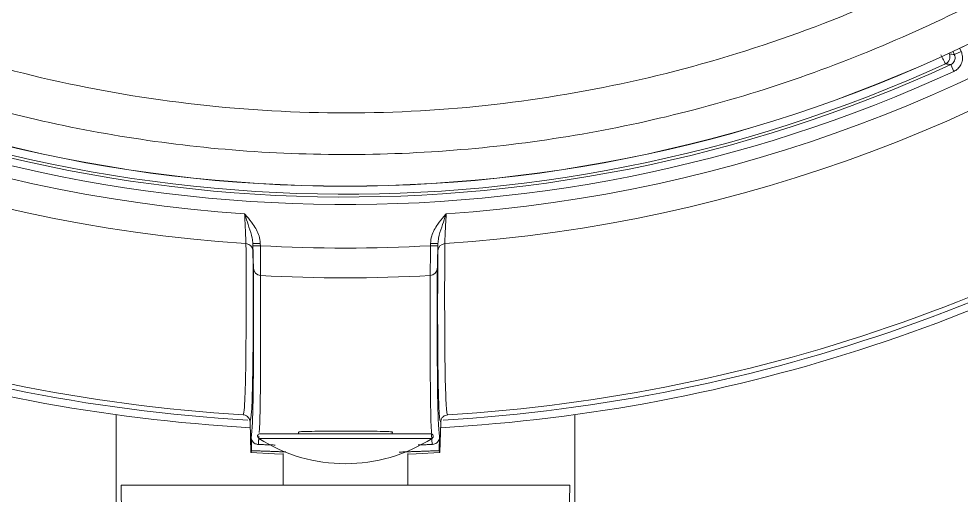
# Model space of a CAD drawing. Extents: x 11 to 120, y 2 to 94.
# Drawn here: x 113.356 to 115.247, y 37.014 to 37.97 of the extents above; entities that cross this region are included whole.
import ezdxf

# ---------------------------------------------------------------- set-up
doc = ezdxf.new("R2010")
doc.units = 0
doc.header["$MEASUREMENT"] = 0
doc.linetypes.add('SLD-Solid', pattern=[0])
doc.layers.add('OBJECT', color=7, linetype='CONTINUOUS')

msp = doc.modelspace()

# ---------------------------------------------------------------- linework, layer by layer
at = {"layer": 'OBJECT', "color": 7, "linetype": 'SLD-Solid', "lineweight": 15}
for p, q in [((115.2333, 37.898), (115.2304, 37.9042)), ((115.2469, 37.9043), (115.2333, 37.898)), ((115.244, 37.9106), (115.2469, 37.9043)), ((115.2323, 37.8644), (115.226, 37.878)), ((113.8259, 37.5189), (113.8409, 37.5193)), ((113.826, 37.5142), (113.8259, 37.5189)), ((113.826, 37.5142), (113.841, 37.5145)), ((113.8409, 37.5193), (113.841, 37.5145)), ((114.1822, 37.5145), (114.1823, 37.5193)), ((114.1822, 37.5145), (114.1972, 37.5142)), ((114.1973, 37.5189), (114.1823, 37.5193)), ((114.1973, 37.5189), (114.1972, 37.5142)), ((113.5516, 36.8241), (113.5516, 37.1754)), ((114.4716, 37.1754), (114.4716, 36.8241)), ((113.8219, 37.0992), (113.8203, 37.1606)), ((114.2013, 37.0992), (114.2029, 37.1606)), ((113.8404, 37.1372), (114.1828, 37.1372)), ((113.9178, 37.1402), (113.9178, 37.1372)), ((114.1053, 37.1372), (114.1053, 37.1402)), ((113.8377, 37.1279), (114.1855, 37.1279)), ((113.8866, 37.0978), (113.8866, 37.0339)), ((114.1366, 37.0339), (114.1366, 37.0978)), ((113.5616, 37.0339), (113.5716, 36.4629)), ((114.4616, 37.0339), (113.5616, 37.0339)), ((114.4516, 36.4629), (114.4616, 37.0339))]:
    msp.add_line(p, q, dxfattribs=at)
at = {"layer": 'OBJECT', "color": 7, "linetype": 'SLD-Solid', "lineweight": 15, "flags": 128}
for points in [[(113.8219, 37.0992), (113.8693, 37.0969), (113.8866, 37.0962)], [(114.1366, 37.0962), (114.1539, 37.0969), (114.2013, 37.0992)]]:
    msp.add_lwpolyline(points, dxfattribs=at)
at = {"layer": 'OBJECT', "color": 7, "linetype": 'SLD-Solid', "lineweight": 15}
for centre, radius, start, end in [((114.0116, 40.5189), 5.0469, 185.0381, 264.7135), ((114.0116, 40.5189), 5.0469, 275.1971, 354.7076), ((114.0116, 40.5189), 4.9469, 185.8926, 264.1122), ((114.0116, 40.5189), 4.8857, 186.0606, 263.9478), ((114.0116, 40.5189), 4.9469, 275.8814, 354.1042), ((114.0116, 40.5189), 4.8857, 276.0436, 353.9454), ((114.0116, 40.5189), 4.6263, 186.7976, 263.2024), ((114.0116, 40.5189), 4.6263, 276.797, 353.2042), ((114.0116, 40.5189), 4.4142, 187.4899, 262.5279), ((114.0116, 40.5189), 4.4142, 277.4822, 352.5206), ((114.0116, 40.5189), 3.0068, 199.7991, 266.1975), ((114.0116, 40.5189), 3.0068, 273.8025, 340.2009), ((114.0116, 40.5189), 2.9472, 200.4368, 266.0663), ((114.0116, 40.5189), 2.9472, 273.9337, 339.5632), ((114.0116, 40.5189), 2.9067, 241.4467, 294.6952), ((114.0116, 40.5189), 2.901, 241.6184, 294.5249), ((114.0111, 40.5194), 2.8855, 242.0886, 297.9114), ((114.0111, 40.5194), 2.8851, 242.0886, 297.9114), ((114.0116, 40.5189), 2.9217, 241.1451, 294.6952), ((115.2095, 37.8932), 0.015, 294.5613, 24.9744), ((114.0116, 40.5189), 3.35, 234.4956, 266.4858), ((114.0116, 40.5189), 3.35, 273.5142, 305.5044), ((114.0116, 40.5189), 3.36, 234.3364, 266.6557), ((114.0116, 40.5189), 3.36, 273.3521, 305.6636), ((114.0116, 40.5189), 3.375, 236.7599, 266.7562), ((114.0116, 40.5189), 3.375, 273.2438, 303.2401), ((113.8113, 37.5038), 0.0149, 1.6923, 86.4323), ((114.0116, 40.5189), 3.0092, 266.7506, 273.2494), ((114.2119, 37.5038), 0.0149, 93.5677, 178.3077), ((113.842, 37.4698), 0.0149, 181.6948, 267.046), ((114.1811, 37.4698), 0.0149, 272.954, 358.3052), ((114.0116, 40.5189), 3.0688, 266.8184, 273.1816), ((113.8404, 37.1322), 0.005, 90, 237.4319), ((114.1828, 37.1322), 0.005, 302.5681, 90), ((114.0116, 37.4001), 0.323, 237.4319, 302.5681)]:
    msp.add_arc(centre, radius, start, end, dxfattribs=at)
msp.add_ellipse((117.1803, 41.9965), major_axis=(4.7332, 2.2071), ratio=0.745432, start_param=3.976611, end_param=3.978818, dxfattribs=at)
for points, knots in [([(112.5194, 38.2384), (112.6035, 38.1856), (112.7718, 38.0799), (113.0446, 37.9578), (113.3283, 37.8643), (113.6215, 37.8045), (113.9195, 37.7773), (114.2176, 37.7834), (114.5118, 37.8234), (114.7986, 37.895), (115.06, 37.9921), (115.2958, 38.1067), (115.4338, 38.1945), (115.5028, 38.2384)], [0, 0, 0, 0, 0.094108, 0.188508, 0.282606, 0.376776, 0.471253, 0.56542, 0.658464, 0.751806, 0.844857, 0.922428, 1, 1, 1, 1]), ([(115.5573, 38.1686), (115.4929, 38.1276), (115.3637, 38.0454), (115.1561, 37.9419), (114.9385, 37.8538), (114.7144, 37.785), (114.4869, 37.7355), (114.2565, 37.7052), (114.0215, 37.6942), (113.7877, 37.7033), (113.5581, 37.7317), (113.333, 37.7786), (113.1101, 37.8446), (112.889, 37.9314), (112.6717, 38.0374), (112.534, 38.1248), (112.4649, 38.1686)], [0, 0, 0, 0, 0.069874, 0.140224, 0.21209, 0.284485, 0.354361, 0.42473, 0.496663, 0.569139, 0.63829, 0.70792, 0.779053, 0.850702, 0.925062, 1, 1, 1, 1]), ([(115.2323, 37.8644), (115.2328, 37.8647), (115.2364, 37.8664), (115.2423, 37.871), (115.2478, 37.8796), (115.2502, 37.8896), (115.2494, 37.8978), (115.2477, 37.9025), (115.2471, 37.904), (115.2469, 37.9043)], [0, 0, 0, 0, 0.038999, 0.252903, 0.46676, 0.680637, 0.894517, 0.978938, 1, 1, 1, 1]), ([(115.2158, 37.8796), (115.2156, 37.8799), (115.215, 37.8806), (115.2121, 37.8861), (115.2082, 37.8941), (115.2064, 37.8977)], [0, 0, 0, 0, 0.24807, 0.657248, 1, 1, 1, 1]), ([(115.2333, 37.898), (115.2334, 37.8978), (115.2337, 37.8971), (115.2346, 37.8947), (115.235, 37.8906), (115.2338, 37.8856), (115.231, 37.8813), (115.2281, 37.879), (115.2263, 37.8782), (115.226, 37.878)], [0, 0, 0, 0, 0.021065, 0.105488, 0.319325, 0.53314, 0.746985, 0.960975, 1, 1, 1, 1]), ([(115.226, 37.878), (115.2257, 37.8781), (115.2241, 37.8783), (115.2207, 37.8788), (115.2176, 37.8793), (115.2158, 37.8796)], [0, 0, 0, 0, 0.091891, 0.459457, 1, 1, 1, 1]), ([(113.8122, 37.5187), (113.8122, 37.5195), (113.8121, 37.5214), (113.8117, 37.5303), (113.811, 37.5456), (113.8102, 37.5627), (113.8096, 37.5741), (113.8094, 37.5787)], [0, 0, 0, 0, 0.144392, 0.376049, 0.608823, 0.842302, 1, 1, 1, 1]), ([(113.8259, 37.5189), (113.8255, 37.5225), (113.8244, 37.5338), (113.8186, 37.5509), (113.8134, 37.5667), (113.8105, 37.5755), (113.8097, 37.5779), (113.8094, 37.5786), (113.8094, 37.5787)], [0, 0, 0, 0, 0.183054, 0.560692, 0.883614, 0.968523, 0.995126, 1, 1, 1, 1]), ([(113.8094, 37.5787), (113.8095, 37.5786), (113.811, 37.5768), (113.8168, 37.57), (113.8278, 37.5563), (113.8386, 37.5381), (113.8403, 37.5243), (113.8409, 37.5193)], [0, 0, 0, 0, 0.003919, 0.101522, 0.392704, 0.778455, 1, 1, 1, 1]), ([(114.1823, 37.5193), (114.1829, 37.5243), (114.1846, 37.5381), (114.1954, 37.5563), (114.2064, 37.57), (114.2122, 37.5768), (114.2137, 37.5786), (114.2138, 37.5787)], [0, 0, 0, 0, 0.221545, 0.607296, 0.898478, 0.996081, 1, 1, 1, 1]), ([(114.1973, 37.5189), (114.1977, 37.5225), (114.1988, 37.5338), (114.2046, 37.5509), (114.2098, 37.5667), (114.2127, 37.5755), (114.2135, 37.5779), (114.2137, 37.5786), (114.2138, 37.5787)], [0, 0, 0, 0, 0.183054, 0.560692, 0.883614, 0.968523, 0.995126, 1, 1, 1, 1]), ([(114.2138, 37.5787), (114.2137, 37.5765), (114.2132, 37.5675), (114.2125, 37.5521), (114.2117, 37.5354), (114.2111, 37.5231), (114.2111, 37.5202), (114.211, 37.5187)], [0, 0, 0, 0, 0.075052, 0.307533, 0.538872, 0.769495, 1, 1, 1, 1]), ([(113.8063, 37.1752), (113.8066, 37.1756), (113.8079, 37.177), (113.8096, 37.1949), (113.8112, 37.2387), (113.8122, 37.3074), (113.8126, 37.3981), (113.8123, 37.4785), (113.8122, 37.5187)], [0, 0, 0, 0, 0.080895, 0.258852, 0.443922, 0.629078, 0.814495, 1, 1, 1, 1]), ([(113.8259, 37.5189), (113.826, 37.5146), (113.8262, 37.5074), (113.8262, 37.5052), (113.8262, 37.5043)], [0, 0, 0, 0, 0.601615, 1, 1, 1, 1]), ([(113.8271, 37.4693), (113.8271, 37.4704), (113.8271, 37.4726), (113.8268, 37.4818), (113.8265, 37.4944), (113.8263, 37.5059), (113.8261, 37.5125), (113.826, 37.5142)], [0, 0, 0, 0, 0.231019, 0.462023, 0.69344, 0.925618, 1, 1, 1, 1]), ([(113.841, 37.5145), (113.841, 37.5124), (113.8411, 37.5035), (113.8412, 37.4882), (113.8412, 37.4715), (113.8413, 37.4592), (113.8413, 37.4563), (113.8413, 37.4548)], [0, 0, 0, 0, 0.074329, 0.306371, 0.537748, 0.768825, 1, 1, 1, 1]), ([(114.1819, 37.4548), (114.1819, 37.4551), (114.1819, 37.4564), (114.1819, 37.4626), (114.182, 37.4762), (114.1821, 37.4942), (114.1821, 37.5078), (114.1822, 37.5145)], [0, 0, 0, 0, 0.070188, 0.302024, 0.534524, 0.767309, 1, 1, 1, 1]), ([(114.1972, 37.5142), (114.197, 37.5091), (114.1968, 37.4989), (114.1964, 37.4853), (114.1962, 37.4751), (114.1961, 37.4705), (114.1961, 37.4696), (114.1961, 37.4693)], [0, 0, 0, 0, 0.232846, 0.465705, 0.698166, 0.929864, 1, 1, 1, 1]), ([(114.197, 37.5043), (114.197, 37.506), (114.1971, 37.5087), (114.1972, 37.5161), (114.1973, 37.5189)], [0, 0, 0, 0, 0.635829, 1, 1, 1, 1]), ([(114.211, 37.5187), (114.211, 37.5176), (114.211, 37.5118), (114.2109, 37.4877), (114.2107, 37.4311), (114.2108, 37.3554), (114.2114, 37.2707), (114.2129, 37.2046), (114.215, 37.1774), (114.2166, 37.1756), (114.2169, 37.1752)], [0, 0, 0, 0, 0.005085, 0.025423, 0.106777, 0.26949, 0.432262, 0.675585, 0.919105, 1, 1, 1, 1]), ([(113.8262, 37.5043), (113.8264, 37.4511), (113.8267, 37.3449), (113.8257, 37.2406), (113.8238, 37.1744), (113.8217, 37.1664), (113.8206, 37.1627)], [0, 0, 0, 0, 0.255539, 0.511297, 0.767712, 1, 1, 1, 1]), ([(114.2026, 37.1612), (114.2023, 37.1615), (114.2009, 37.1633), (114.199, 37.1878), (114.1973, 37.2549), (114.1965, 37.3565), (114.1968, 37.455), (114.197, 37.5043)], [0, 0, 0, 0, 0.062257, 0.29627, 0.530451, 0.76514, 1, 1, 1, 1]), ([(113.8228, 37.1301), (113.8236, 37.1389), (113.8254, 37.1564), (113.8269, 37.2266), (113.8276, 37.326), (113.8273, 37.4215), (113.8271, 37.4693)], [0, 0, 0, 0, 0.249577, 0.499323, 0.749577, 1, 1, 1, 1]), ([(114.1961, 37.4693), (114.1959, 37.4217), (114.1956, 37.3264), (114.1963, 37.2269), (114.1978, 37.1566), (114.1996, 37.1389), (114.2004, 37.1301)], [0, 0, 0, 0, 0.249577, 0.499323, 0.749577, 1, 1, 1, 1]), ([(113.8413, 37.4548), (113.8413, 37.4537), (113.8413, 37.4479), (113.8414, 37.4238), (113.8416, 37.3673), (113.8416, 37.2913), (113.841, 37.2104), (113.8401, 37.1569), (113.839, 37.1431), (113.8387, 37.1397)], [0, 0, 0, 0, 0.006939, 0.034695, 0.145722, 0.367782, 0.589923, 0.901252, 1, 1, 1, 1]), ([(114.1844, 37.1384), (114.184, 37.1452), (114.1831, 37.1622), (114.1821, 37.2176), (114.1814, 37.3082), (114.1818, 37.4059), (114.1819, 37.4548)], [0, 0, 0, 0, 0.151624, 0.374647, 0.687212, 1, 1, 1, 1]), ([(113.8203, 37.1606), (113.8201, 37.1623), (113.8197, 37.1657), (113.817, 37.1701), (113.8131, 37.1734), (113.8093, 37.1749), (113.8069, 37.1751), (113.8063, 37.1752)], [0, 0, 0, 0, 0.227365, 0.454729, 0.682094, 0.90946, 1, 1, 1, 1]), ([(114.2169, 37.1752), (114.2153, 37.1749), (114.2119, 37.1744), (114.2076, 37.1715), (114.2044, 37.1675), (114.2031, 37.1636), (114.2029, 37.1613), (114.2029, 37.1606)], [0, 0, 0, 0, 0.227366, 0.454733, 0.682099, 0.909464, 1, 1, 1, 1]), ([(113.837, 37.1156), (113.8349, 37.116), (113.8312, 37.1166), (113.8268, 37.1199), (113.824, 37.124), (113.8229, 37.1276), (113.8228, 37.1297), (113.8228, 37.1301)], [0, 0, 0, 0, 0.308561, 0.551719, 0.748639, 0.946747, 1, 1, 1, 1]), ([(113.9172, 37.1402), (113.9173, 37.1405), (113.9175, 37.1411), (113.9281, 37.1417), (113.9395, 37.1419), (113.944, 37.142)], [0, 0, 0, 0, 0.299665, 0.729897, 1, 1, 1, 1]), ([(113.944, 37.142), (113.9523, 37.1421), (113.9689, 37.1423), (114.0008, 37.1424), (114.0333, 37.1424), (114.0635, 37.1422), (114.0877, 37.1419), (114.104, 37.1413), (114.106, 37.1406), (114.107, 37.1402)], [0, 0, 0, 0, 0.143043, 0.286086, 0.429136, 0.572188, 0.715235, 0.858271, 1, 1, 1, 1]), ([(114.1862, 37.1156), (114.1862, 37.1158), (114.1861, 37.1164), (114.1856, 37.1196), (114.185, 37.1242), (114.1846, 37.1331), (114.1845, 37.1362)], [0, 0, 0, 0, 0.034339, 0.171696, 0.721129, 1, 1, 1, 1]), ([(114.2004, 37.1301), (114.2003, 37.1287), (114.2, 37.1258), (114.198, 37.122), (114.1952, 37.1188), (114.1911, 37.1163), (114.1879, 37.1159), (114.1862, 37.1156)], [0, 0, 0, 0, 0.172104, 0.343699, 0.527172, 0.746257, 1, 1, 1, 1])]:
    msp.add_open_spline(points, degree=3, knots=knots, dxfattribs=at)
for points in [[(113.8206, 37.1627), (113.8203, 37.1606)], [(114.2029, 37.1606), (114.2026, 37.1612)], [(113.8235, 37.1032), (113.8228, 37.1301)], [(113.8382, 37.1326), (113.837, 37.1156)], [(114.2004, 37.1301), (114.1997, 37.1032)], [(113.8708, 37.1145), (113.837, 37.1156)], [(114.1862, 37.1156), (114.1576, 37.1147)], [(113.8219, 37.0992), (113.8235, 37.1032)], [(113.8923, 37.1007), (113.8235, 37.1032)], [(114.1997, 37.1032), (114.1193, 37.1003)], [(114.1997, 37.1032), (114.2013, 37.0992)]]:
    msp.add_open_spline(points, degree=1, dxfattribs=at)

doc.saveas('drawing.dxf')
